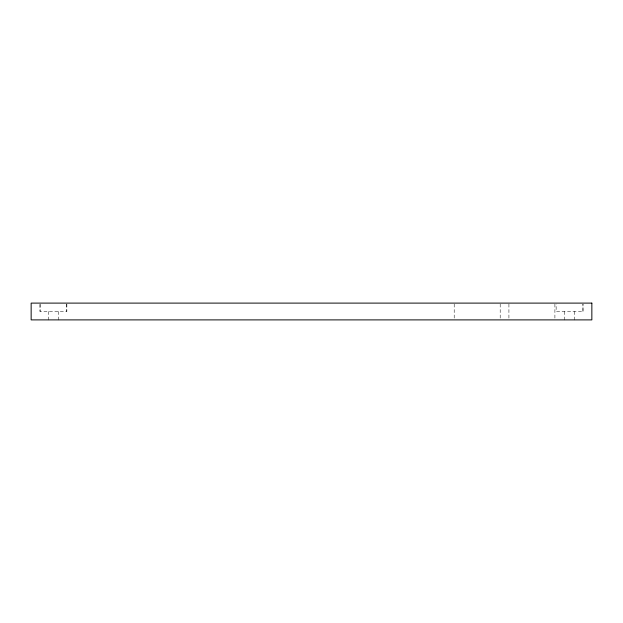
<?xml version="1.0" encoding="UTF-8"?>
<svg xmlns="http://www.w3.org/2000/svg" width="623" height="623" viewBox="0 0 623 623"><rect width="100%" height="100%" fill="white"/><g stroke="black" fill="none" stroke-linecap="round" stroke-linejoin="round"><path stroke-width="0.47" stroke-dasharray="3.12 2.34" d="M582.964 311.5L582.964 304.04L583.003 311.5L556.137 311.5L556.137 304.04M574.608 311.5L574.608 319.895M564.531 311.5L564.531 319.895M554.906 304.04L554.906 319.895M508.921 304.04L508.921 319.895M500.191 304.04L500.191 319.895M454.206 304.04L454.198 319.895M66.863 304.04L66.863 311.5L39.997 311.5L39.997 304.04M66.762 304.04L66.762 311.5M58.469 311.5L58.469 319.895M48.392 311.5L48.392 319.895M40.098 304.04L40.098 311.5"/><path stroke-width="0.93" d="M591.85 303.105L31.15 303.105L31.15 319.895L591.85 319.895L591.85 303.105"/></g></svg>
